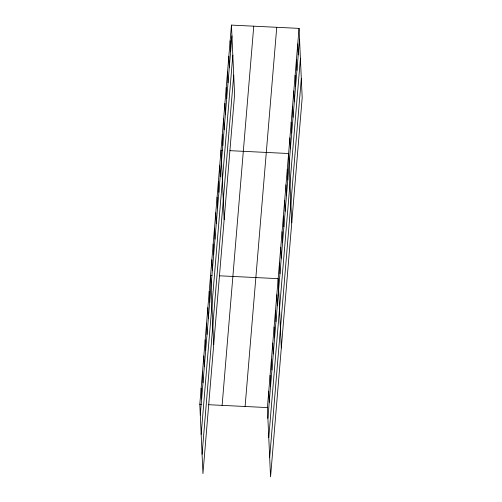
<?xml version="1.0" encoding="UTF-8"?>
<svg xmlns="http://www.w3.org/2000/svg" width="502" height="502" viewBox="0 0 502 502"><rect width="100%" height="100%" fill="white"/><g stroke="black" fill="none" stroke-linecap="round" stroke-linejoin="round"><path stroke-width="0.75" d="M231.447 25.1L234.597 94.426L202.952 473.612L199.809 404.286L231.447 25.1L299.048 28.388L302.191 97.714L270.553 476.9L267.403 407.574L299.048 28.388M200.292 415.047L231.937 35.862M201.17 434.374L232.815 55.189M202.074 454.285L233.719 75.099M222.116 405.371L253.755 26.186M245.095 406.488L276.74 27.303M267.892 418.335L299.537 39.15M268.771 437.662L300.416 58.477M269.674 457.573L301.319 78.387M222.493 150.305L221.005 150.23L224.156 219.556M229.929 150.663L288.606 153.518L291.75 222.844M212.051 275.435L210.564 275.366L213.714 344.692M219.487 275.799L278.164 278.648L281.315 347.974M199.809 404.286L201.296 404.361M208.732 404.719L267.403 407.574M297.742 44.025L298.232 54.793M296.437 59.669L296.927 70.431M295.132 75.313L295.622 86.074M293.827 90.95L294.316 101.718M292.522 106.593L293.011 117.355M291.216 122.237L291.706 132.999M289.911 137.874L290.401 148.642M287.301 169.161L287.79 179.923M285.996 184.799L286.485 195.567M284.69 200.442L285.18 211.204M283.385 216.086L283.875 226.848M282.08 231.723L282.57 242.491M280.775 247.367L281.264 258.128M279.47 263.01L279.959 273.772M276.822 294.762L277.305 305.53M275.472 310.882L275.962 321.644M274.13 326.997L274.619 337.758M272.787 343.111L273.276 353.872M271.438 359.225L271.927 369.993M270.095 375.339L270.584 386.107M268.752 391.46L269.241 402.221M230.142 40.744L230.631 51.505M228.837 56.381L229.326 67.149M227.531 72.024L228.021 82.786M226.226 87.668L226.716 98.43M224.921 103.305L225.411 114.073M223.616 118.949L224.105 129.711M222.311 134.592L222.8 145.354M219.7 165.873L220.19 176.635M218.395 181.517L218.885 192.279M217.09 197.154L217.579 207.922M215.785 212.798L216.274 223.559M214.48 228.441L214.969 239.203M213.174 244.079L213.664 254.847M211.869 259.722L212.359 270.484M209.221 291.48L209.71 302.242M207.872 307.594L208.361 318.356M206.529 323.708L207.019 334.47M205.186 339.823L205.676 350.591M203.837 355.943L204.327 366.705M202.494 372.057L202.984 382.819M201.151 388.171L201.641 398.933"/></g></svg>
